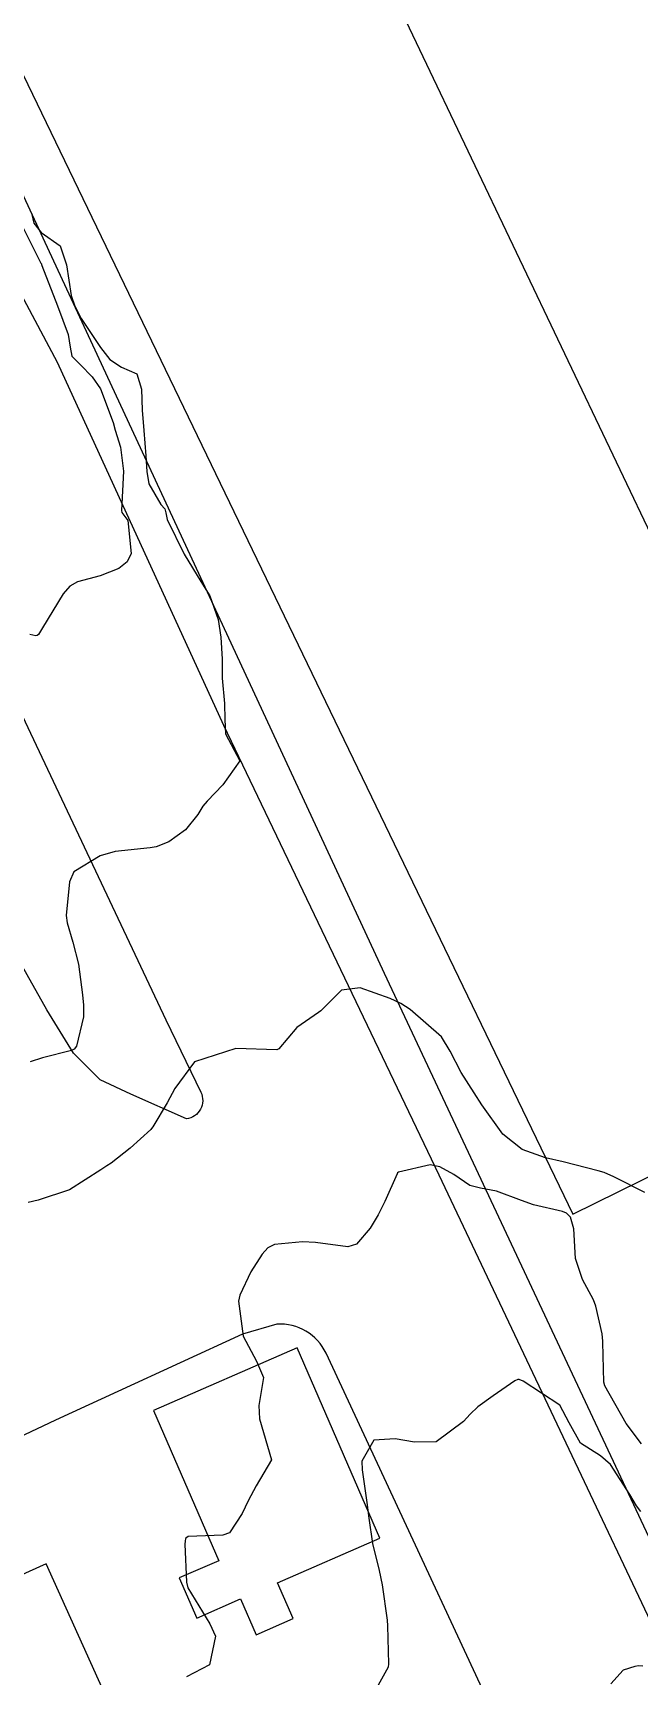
# Model space of a CAD drawing. Header units: metres. Extents: x 318500 to 325275, y 7408834 to 7428799.
# Drawn here: x 321760 to 321789.5, y 7423073.3 to 7423153.2 of the extents above; entities that cross this region are included whole.
import ezdxf

# ---------------------------------------------------------------- set-up
doc = ezdxf.new("R2010")
doc.units = ezdxf.units.M
doc.header["$MEASUREMENT"] = 0
for name, color, linetype in [('Curvas de Nivel 1m', 11, 'Continuous'), ('Curvas de Nivel 5m', 15, 'Continuous'), ('Divisas', 45, 'Continuous'), ('Edificações', 30, 'Continuous'), ('Vias Primárias', 230, 'Continuous')]:
    doc.layers.add(name, color=color, linetype=linetype)

msp = doc.modelspace()

# ---------------------------------------------------------------- linework, layer by layer
at = {"layer": 'Curvas de Nivel 1m', "flags": 128}
for points, elevation in [([(321759.418, 7423143.96), (321760.401, 7423142.021), (321760.427, 7423141.976), (321760.437, 7423141.949), (321760.445, 7423141.904), (321761.215, 7423139.937), (321761.735, 7423138.544), (321761.83, 7423137.928), (321761.904, 7423137.494), (321762.332, 7423137.075), (321762.893, 7423136.478), (321763.295, 7423135.905), (321763.921, 7423134.27), (321764.019, 7423133.894), (321764.278, 7423133.066), (321764.413, 7423131.888), (321764.331, 7423129.979), (321764.347, 7423129.889), (321764.625, 7423129.495), (321764.787, 7423127.884), (321764.599, 7423127.491), (321764.199, 7423127.154), (321763.288, 7423126.809), (321762.189, 7423126.51), (321761.814, 7423126.297), (321761.484, 7423125.93), (321760.483, 7423124.265), (321760.285, 7423123.948), (321760.217, 7423123.892), (321760.159, 7423123.879), (321759.869, 7423123.953)], 766), ([(321789.803, 7423096.804), (321788.288, 7423097.565), (321787.813, 7423097.771), (321787.534, 7423097.855), (321785.82, 7423098.297), (321784.955, 7423098.481), (321783.829, 7423098.897), (321782.891, 7423099.639), (321781.861, 7423101.072), (321781.485, 7423101.656), (321780.856, 7423102.642), (321780.325, 7423103.673), (321779.9, 7423104.368), (321778.375, 7423105.703), (321777.924, 7423105.998), (321777.397, 7423106.246), (321775.935, 7423106.753), (321775.032, 7423106.645), (321774.138, 7423105.757), (321774.034, 7423105.642), (321773.917, 7423105.557), (321772.856, 7423104.825), (321771.981, 7423103.789), (321771.889, 7423103.74), (321769.89, 7423103.81), (321767.883, 7423103.165), (321766.913, 7423101.854), (321766.553, 7423101.166), (321765.842, 7423099.988), (321765.791, 7423099.92), (321765.745, 7423099.871), (321764.75, 7423098.957), (321763.815, 7423098.224), (321763.612, 7423098.094), (321763.318, 7423097.897), (321761.8, 7423096.929), (321760.275, 7423096.43), (321759.786, 7423096.319)], 764), ([(321789.64, 7423084.575), (321788.888, 7423085.558), (321787.85, 7423087.396), (321787.803, 7423087.569), (321787.754, 7423089.525), (321787.753, 7423089.57), (321787.714, 7423089.924), (321787.421, 7423091.269), (321787.301, 7423091.576), (321786.762, 7423092.567), (321786.417, 7423093.59), (321786.336, 7423095.037), (321786.177, 7423095.594), (321785.991, 7423095.796), (321785.793, 7423095.877), (321784.382, 7423096.207), (321783.798, 7423096.413), (321782.579, 7423096.865), (321781.804, 7423097.005), (321781.286, 7423097.139), (321780.499, 7423097.67), (321779.816, 7423098.058), (321779.35, 7423098.154), (321777.811, 7423097.791), (321777.764, 7423097.757), (321777.738, 7423097.711), (321777.147, 7423096.366), (321776.81, 7423095.72), (321776.432, 7423095.072), (321775.768, 7423094.281), (321775.347, 7423094.156), (321773.769, 7423094.365), (321773.133, 7423094.406), (321771.767, 7423094.264), (321771.446, 7423094.112), (321771.166, 7423093.796), (321770.614, 7423092.935), (321770.086, 7423091.806), (321770.021, 7423091.514), (321770.253, 7423089.805), (321770.897, 7423088.593), (321771.24, 7423087.794), (321771.015, 7423086.441), (321771.045, 7423085.796), (321771.63, 7423083.79), (321770.876, 7423082.532), (321770.495, 7423081.801), (321770.205, 7423081.19), (321769.577, 7423080.249), (321769.263, 7423080.126), (321767.573, 7423080.068), (321767.446, 7423079.968), (321767.419, 7423079.842), (321767.414, 7423079.688), (321767.491, 7423077.841), (321767.546, 7423077.571), (321768.63, 7423075.823), (321768.902, 7423075.21), (321768.611, 7423073.823), (321767.484, 7423073.246)], 763), ([(321789.596, 7423081.274), (321789.396, 7423081.552), (321789.06, 7423082.104), (321788.128, 7423083.565), (321787.634, 7423083.989), (321786.67, 7423084.614), (321786.116, 7423085.593), (321785.663, 7423086.461), (321783.883, 7423087.627), (321783.681, 7423087.705), (321783.611, 7423087.701), (321783.473, 7423087.632), (321782.408, 7423086.903), (321781.661, 7423086.373), (321781.291, 7423086.019), (321780.967, 7423085.66), (321779.64, 7423084.674), (321778.591, 7423084.648), (321777.641, 7423084.821), (321776.605, 7423084.756), (321776.03, 7423083.726), (321776.045, 7423083.305), (321776.269, 7423081.723), (321776.361, 7423080.95), (321776.549, 7423079.72), (321776.862, 7423078.412), (321777.01, 7423077.715), (321777.25, 7423075.987), (321777.271, 7423075.712), (321777.326, 7423073.878), (321777.3, 7423073.712), (321776.66, 7423072.536)], 762), ([(321789.699, 7423073.753), (321789.493, 7423073.766), (321789.307, 7423073.738), (321788.748, 7423073.557), (321788.151, 7423072.896)], 761)]:
    msp.add_lwpolyline(points, dxfattribs=dict(at, elevation=elevation))
at = {"layer": 'Curvas de Nivel 5m', "elevation": 765, "flags": 128}
msp.add_lwpolyline([(321759.935, 7423144.447), (321760.062, 7423143.954), (321760.416, 7423143.505), (321761.336, 7423142.862), (321761.646, 7423141.931), (321761.872, 7423140.433), (321762.044, 7423139.925), (321762.361, 7423139.318), (321763.305, 7423137.906), (321763.756, 7423137.321), (321764.331, 7423136.958), (321765.074, 7423136.629), (321765.302, 7423135.88), (321765.326, 7423134.859), (321765.411, 7423133.879), (321765.513, 7423132.636), (321765.552, 7423131.877), (321765.651, 7423131.273), (321766.244, 7423130.276), (321766.435, 7423130.06), (321766.475, 7423129.866), (321766.554, 7423129.547), (321767.381, 7423127.852), (321768.19, 7423126.525), (321768.626, 7423125.833), (321769.026, 7423124.684), (321769.16, 7423123.825), (321769.224, 7423122.743), (321769.216, 7423121.824), (321769.336, 7423120.597), (321769.361, 7423119.821), (321769.383, 7423119.111), (321770.08, 7423117.81), (321769.255, 7423116.63), (321768.489, 7423115.833), (321768.287, 7423115.595), (321768.04, 7423115.199), (321767.436, 7423114.442), (321766.625, 7423113.861), (321766.018, 7423113.621), (321765.719, 7423113.575), (321764.015, 7423113.391), (321763.287, 7423113.175), (321762.005, 7423112.4), (321761.8, 7423111.923), (321761.625, 7423110.275), (321761.686, 7423109.924), (321761.956, 7423108.979), (321762.229, 7423107.916), (321762.43, 7423106.417), (321762.474, 7423105.912), (321762.481, 7423105.341), (321762.136, 7423103.916), (321762.027, 7423103.779), (321761.887, 7423103.713), (321760.477, 7423103.345), (321759.878, 7423103.155)], dxfattribs=at)
at = {"layer": 'Divisas'}
msp.add_lwpolyline([(321798.408, 7423062.119), (321777.132, 7423107.463), (321757.655, 7423149.344), (321734.113, 7423197.355), (321731.833, 7423201.667), (321730.167, 7423202.535), (321719.947, 7423225.172), (321701.996, 7423262.16), (321706.362, 7423264.28), (321696.328, 7423275.474), (321685.772, 7423301.165), (321683.281, 7423307.141), (321676.341, 7423330.446), (321678.009, 7423338.236), (321696.545, 7423359.078), (321697.828, 7423364.45), (321699.229, 7423365.673), (321692.278, 7423387.398), (321689.972, 7423395.244), (321681.85, 7423415.001), (321668.742, 7423442.628), (321661.973, 7423449.808), (321636.774, 7423502.241), (321629.595, 7423518.058)], dxfattribs=at)
at = {"layer": 'Edificações'}
for points in [[(321760.022, 7423191.844), (321743.693, 7423183.961), (321786.301, 7423095.755), (321792.915, 7423099.004), (321795.605, 7423092.954), (321802.354, 7423095.955), (321799.706, 7423101.909), (321802.368, 7423103.092)], [(321765.889, 7423086.194), (321769.069, 7423078.889), (321767.134, 7423078.047), (321767.983, 7423076.097), (321770.115, 7423077.025), (321770.875, 7423075.281), (321772.685, 7423076.069), (321771.924, 7423077.817), (321776.905, 7423079.985), (321772.875, 7423089.242)], [(321740.705, 7423053.965), (321766.576, 7423065.615), (321760.664, 7423078.742), (321735.385, 7423067.358)]]:
    msp.add_lwpolyline(points, close=True, dxfattribs=at)
at = {"layer": 'Vias Primárias'}
for points in [[(323715.644, 7420145.548, 0), (323709.04, 7420132.939)], [(323831.088, 7420001.787, 0), (323833.844, 7420008.443, 0.220888)], [(321756.923, 7423025.3), (321779.929, 7423049.004), (321783.828, 7423054.683), (321786.893, 7423059.751), (321787.129, 7423060.812), (321785.361, 7423065.172), (321774.279, 7423088.977, 0.309537), (321771.889, 7423090.392), (321770.209, 7423089.913), (321761.104, 7423085.721), (321745.635, 7423078.405), (321732.456, 7423073.255), (321716.381, 7423068.457), (321708.953, 7423066.541), (321695.162, 7423062.222)]]:
    msp.add_lwpolyline(points, format="xyb", dxfattribs=at)
msp.add_lwpolyline([(321796.872, 7423061.604), (321779.78, 7423097.638), (321769.298, 7423119.523), (321761.206, 7423137.18), (321744.479, 7423168.615), (321725.722, 7423205.029), (321707.521, 7423244.547)], dxfattribs=at)
msp.add_lwpolyline([(321753.032, 7423133.64), (321766.48, 7423105.199), (321768.185, 7423101.678, -0.51122), (321767.485, 7423100.379), (321764.785, 7423101.588), (321763.285, 7423102.287), (321761.985, 7423103.587), (321760.685, 7423105.686), (321756.183, 7423113.688), (321749.183, 7423125.082), (321738.468, 7423142.407), (321732.664, 7423152.221), (321726.264, 7423165.114, -0.116758), (321725.262, 7423169.429, -0.604936), (321733.161, 7423173.527), (321740.365, 7423158.227), (321750.48, 7423139.105)], format="xyb", close=True, dxfattribs=at)

doc.saveas('drawing.dxf')
